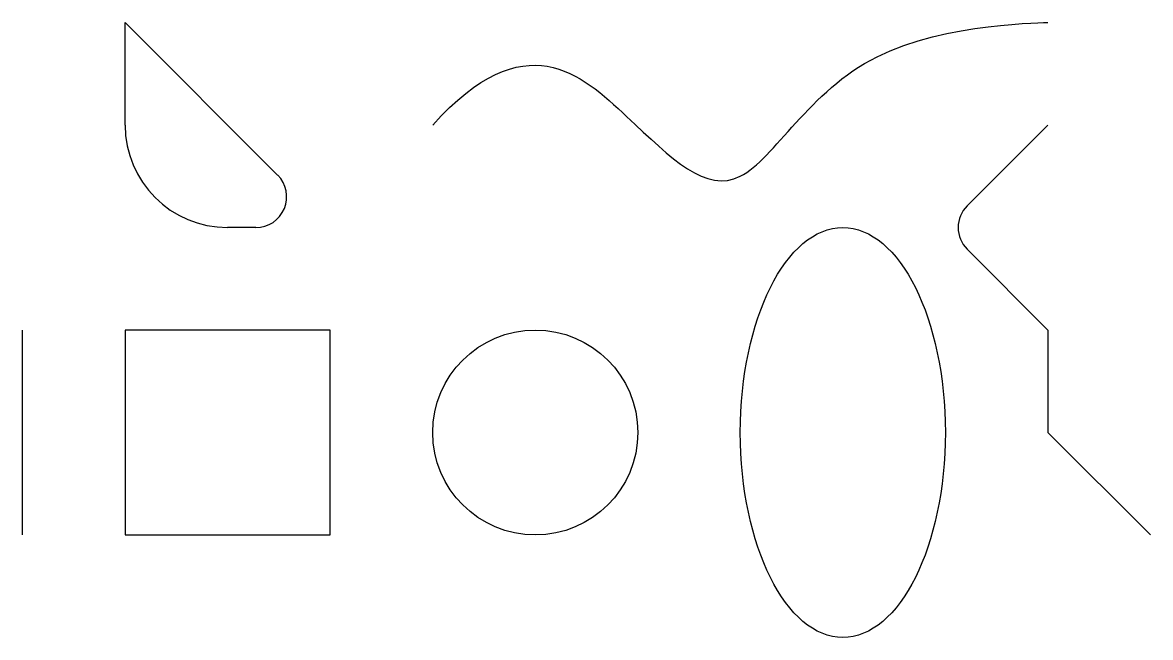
# Model space of a CAD drawing. Header units: millimetres. Extents: x 0 to 110, y 0 to 60.
import ezdxf

# ---------------------------------------------------------------- set-up
doc = ezdxf.new("R2010")
doc.units = ezdxf.units.MM
doc.layers.get('0').update_dxf_attribs({"lineweight": 25, "true_color": 0xffffff})

msp = doc.modelspace()

# ---------------------------------------------------------------- linework, layer by layer
for p, q in [((10, 50), (10, 60)), ((10, 60), (24.88, 45.12)), ((22.76, 40), (20, 40)), ((0, 10), (0, 30)), ((30, 30), (10, 30)), ((10, 30), (10, 10)), ((30, 10), (30, 30)), ((10, 10), (30, 10))]:
    msp.add_line(p, q)
msp.add_lwpolyline([(100, 50), (92.12, 42.12, 0.414214), (92.12, 37.88), (100, 30), (100, 20), (110, 10)], format="xyb")
msp.add_circle((50, 20), 10)
for centre, radius, start, end in [((20, 50), 10, 180, 270), ((22.76, 43), 3, 270, 45)]:
    msp.add_arc(centre, radius, start, end)
msp.add_ellipse((80, 20), major_axis=(0, 20), ratio=0.5)
msp.add_open_spline([(40, 50), (49, 60), (60, 50), (70, 40), (80, 60), (100, 60), (100, 60)], degree=3)

doc.saveas('drawing.dxf')
